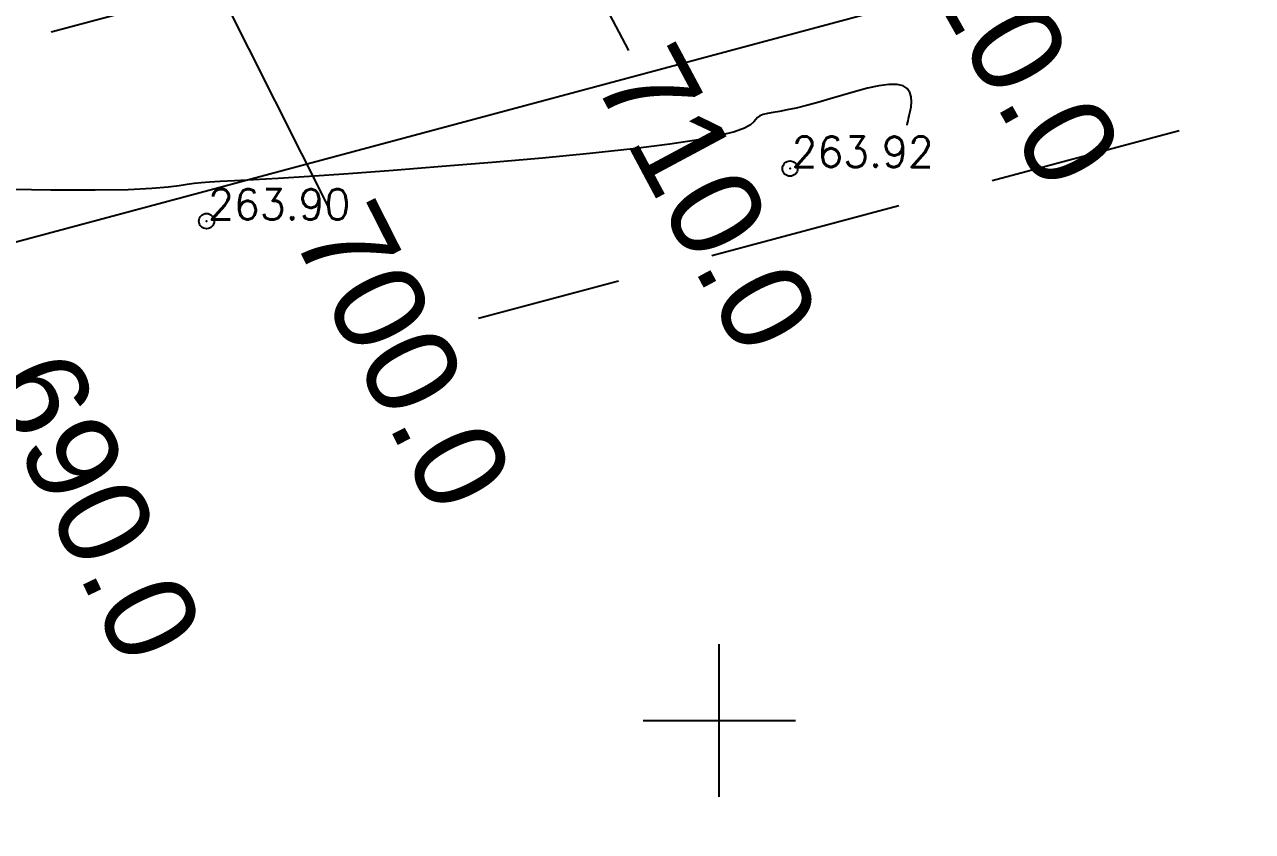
# Model space of a CAD drawing. Header units: millimetres. Extents: x 524954 to 526204, y 9523489 to 9524010.
# Drawn here: x 525877.2 to 525917.5, y 9523596.36 to 9523622.83 of the extents above; entities that cross this region are included whole.
import ezdxf
from ezdxf.enums import TextEntityAlignment as Align

# ---------------------------------------------------------------- set-up
doc = ezdxf.new("R2010")
doc.units = ezdxf.units.MM
doc.header["$PDMODE"] = 32
doc.header["$PDSIZE"] = 0.5
doc.linetypes.add('ACAD_ISO12W100', pattern=[21, 12, -3, 0, -3, 0, -3])
for name, color, linetype in [('Bord Fleuve', 4, 'ACAD_ISO12W100'), ('Carroyage', 7, 'Continuous'), ('CN_02_00', 4, 'Continuous'), ('Route - Route de la corniche de Brazzaville - Tabulations', 7, 'Continuous'), ('Route - Route de la corniche de Brazzaville - Textes - Tabulations', 1, 'Continuous'), ('TopoAlt', 3, 'Continuous'), ('TOPOJIS', 7, 'Continuous')]:
    doc.layers.add(name, color=color, linetype=linetype)
doc.styles.add('Affichages route', font='arial.ttf', dxfattribs={"height": 0.5})
doc.styles.add('Simplex 1.0', font='Simplex.shx', dxfattribs={"width": 0.99, "height": 1})

# ---------------------------------------------------------------- blocks, each defined once
blk = doc.blocks.new('TCPOINT M')
at = {"color": 0}
blk.add_point((0, 0), dxfattribs=at)
at = {"layer": 'TopoAlt', "style": 'Simplex 1.0', "width": 0.99}
blk.add_attdef('ALT', (0.15, 0.15), '', height=1, dxfattribs=at)

msp = doc.modelspace()

# ---------------------------------------------------------------- hatches: boundary and pattern name
at = {"layer": 'Bord Fleuve', "ltscale": 0.5}
h = msp.add_hatch(dxfattribs=at)
h.set_pattern_fill('ANSI33', color=256, scale=2, angle=330, style=0)
h.paths.add_polyline_path([(526101.715, 9523771.778), (526101.498, 9523728.689), (526067.042, 9523702.1), (526048.223, 9523678.528), (526031.816, 9523676.184), (526027.837, 9523671.249), (526016.46, 9523661.911), (526012.684, 9523655.259), (526010.342, 9523652.337), (526009.349, 9523649.826), (526002.836, 9523644.901), (526001.359, 9523638.704), (525998.552, 9523634.868), (525992.641, 9523630.59), (525971.373, 9523621.771), (525946.333, 9523622.282), (525936.503, 9523619.892), (525930.695, 9523617.923), (525919.699, 9523615.395), (525895.841, 9523612.948), (525885.599, 9523613.628), (525875.196, 9523613.421), (525867.372, 9523614.558), (525859.164, 9523613.749), (525850.68, 9523611.584), (525842.877, 9523609.413), (525834.137, 9523605.724), (525821.783, 9523602.11), (525815.903, 9523600.185), (525796.184, 9523594.113), (525774.026, 9523585.199), (525767.099, 9523581.761), (525763.989, 9523580.32), (525760.33, 9523578.539), (525748.039, 9523572.413), (525744.059, 9523571.766), (525739.195, 9523569.005), (525726.381, 9523563.785), (525719.788, 9523561.814), (525707.248, 9523554.536), (525700.147, 9523552.212), (525692.212, 9523549.16), (525674.921, 9523545.702), (525662.522, 9523542.332), (525644.942, 9523541.016), (525635.899, 9523540.053), (525621.612, 9523536.522), (525609.298, 9523533.789), (525593.484, 9523529.477), (525590.482, 9523529.837), (525587.338, 9523528.188), (525575.413, 9523524.864), (525573.541, 9523524.376), (525537.559, 9523507.804), (525536.053, 9523507.312), (525509.961, 9523500.658), (525472.702, 9523501.018), (525453.195, 9523495.13), (525425.264, 9523493.316), (525409.725, 9523500.229), (525383.624, 9523517.145), (525374.857, 9523528.592), (525397.503, 9523550.219), (525408.728, 9523544.096), (525423.511, 9523536.311), (525445.736, 9523537.578), (525453.966, 9523539.782), (525464.454, 9523546.087), (525473.153, 9523547.827), (525482.046, 9523548.599), (525491.438, 9523548.246), (525499.251, 9523546.152), (525510.455, 9523545.914), (525524.182, 9523548.573), (525533.752, 9523550.446), (525539.312, 9523550.42), (525543.959, 9523554.529), (525548.966, 9523556.567), (525556.157, 9523559.482), (525565.701, 9523562.659), (525575.687, 9523565.927), (525586.045, 9523569.089), (525592.726, 9523570.833), (525599.232, 9523573.013), (525615.849, 9523577.326), (525625.16, 9523582.583), (525628.685, 9523586.517), (525632.523, 9523586.625), (525648.079, 9523583.088), (525655.429, 9523583.638), (525665.347, 9523586.334), (525670.505, 9523587.365), (525674.974, 9523592.31), (525681.363, 9523595.427), (525690.374, 9523596.897), (525696.726, 9523596.667), (525703.112, 9523600.372), (525712.502, 9523603.181), (525720.951, 9523606.622), (525729.973, 9523611.744), (525735.094, 9523612.577), (525741.896, 9523615.967), (525746.088, 9523618.007), (525749.05, 9523619.379), (525756.94, 9523623.296), (525766.831, 9523627.898), (525804.249, 9523638.101), (525817.576, 9523642.025), (525828.432, 9523644.919), (525839.805, 9523649.896), (525846.166, 9523651.166), (525855.839, 9523655.822), (525867.776, 9523655.711), (525877.503, 9523655.632), (525886.144, 9523654.198), (525894.786, 9523653.829), (525911.157, 9523655.506), (525918.652, 9523656.801), (525925.004, 9523658.249), (525933.183, 9523660.832), (525939.613, 9523663.374), (525944.509, 9523665.893), (525950.393, 9523669.022), (525957.623, 9523672.73), (525962.986, 9523676.276), (525970.165, 9523679.965), (525973.599, 9523682.924), (525976.261, 9523684.646), (525980.145, 9523686.246), (525987.591, 9523689.162), (525991.967, 9523692.966), (525998.543, 9523697.851), (526003.542, 9523703.73), (526012.581, 9523711.677), (526026.66, 9523716.709), (526030.85, 9523726.011), (526046.387, 9523740.613), (526052.355, 9523745.599), (526061.927, 9523759.011), (526073.275, 9523760.379), (526077.818, 9523761.95), (526083.981, 9523762.217)])
h.paths.add_polyline_path([(525512.661, 9523516.101), (525534.357, 9523523.257), (525535.319, 9523520.342), (525513.623, 9523513.186)], flags=24)
h.paths.add_polyline_path([(525743.331, 9523593.045), (525764.315, 9523602.078), (525765.529, 9523599.259), (525744.545, 9523590.226)], flags=24)
h.paths.add_polyline_path([(525983.194, 9523662.071), (526001.508, 9523675.73), (526003.343, 9523673.269), (525985.029, 9523659.611)], flags=24)

# ---------------------------------------------------------------- linework, layer by layer
at = {"layer": 'Carroyage'}
for p, q in [((525900, 9523597.5), (525900, 9523602.5)), ((525897.5, 9523600), (525902.5, 9523600))]:
    msp.add_line(p, q, dxfattribs=at)
at = {"layer": 'CN_02_00', "elevation": 264, "flags": 128}
msp.add_lwpolyline([(525906.162, 9523619.53), (525906.162, 9523619.53), (525906.163, 9523619.535), (525906.166, 9523619.547), (525906.171, 9523619.57), (525906.18, 9523619.608), (525906.193, 9523619.664), (525906.212, 9523619.743), (525906.236, 9523619.848), (525906.266, 9523619.981), (525906.292, 9523620.133), (525906.306, 9523620.294), (525906.297, 9523620.454), (525906.255, 9523620.601), (525906.17, 9523620.726), (525906.032, 9523620.818), (525905.832, 9523620.867), (525905.563, 9523620.865), (525905.236, 9523620.819), (525904.865, 9523620.739), (525904.465, 9523620.634), (525904.05, 9523620.515), (525903.634, 9523620.392), (525903.232, 9523620.273), (525902.858, 9523620.17), (525902.525, 9523620.089), (525902.232, 9523620.028), (525901.979, 9523619.981), (525901.763, 9523619.944), (525901.584, 9523619.91), (525901.44, 9523619.876), (525901.33, 9523619.836), (525901.251, 9523619.785), (525901.196, 9523619.718), (525901.132, 9523619.637), (525901.02, 9523619.541), (525900.822, 9523619.433), (525900.497, 9523619.314), (525900.007, 9523619.185), (525899.312, 9523619.047), (525898.375, 9523618.903), (525897.172, 9523618.753), (525895.755, 9523618.601), (525894.192, 9523618.45), (525892.55, 9523618.304), (525890.897, 9523618.167), (525889.301, 9523618.043), (525887.831, 9523617.935), (525886.554, 9523617.846), (525885.521, 9523617.779), (525884.713, 9523617.732), (525884.092, 9523617.698), (525883.623, 9523617.675), (525883.27, 9523617.656), (525882.995, 9523617.638), (525882.763, 9523617.615), (525882.536, 9523617.584), (525882.273, 9523617.542), (525881.909, 9523617.494), (525881.376, 9523617.448), (525880.602, 9523617.411), (525879.52, 9523617.391), (525878.058, 9523617.396), (525876.148, 9523617.432)], dxfattribs=at)
at = {"layer": 'Route - Route de la corniche de Brazzaville - Tabulations'}
for p, q in [((525868.847, 9523674.955), (525897.024, 9523621.982)), ((525860.164, 9523670.459), (525887.157, 9523616.874))]:
    msp.add_line(p, q, dxfattribs=at)

# ---------------------------------------------------------------- block references
at = {"layer": 'TOPOJIS'}
ref = msp.add_blockref('TCPOINT M', (525902.321, 9523618.103, 263.92), dxfattribs=at)
ref.add_attrib('ALT', '263.92', (525902.371, 9523618.153, 263.92), dxfattribs={"layer": 'TopoAlt', "height": 1, "style": 'Simplex 1.0', "width": 0.99})
ref = msp.add_blockref('TCPOINT M', (525883.173, 9523616.381, 263.9), dxfattribs=at)
ref.add_attrib('ALT', '263.90', (525883.223, 9523616.431, 263.9), dxfattribs={"layer": 'TopoAlt', "height": 1, "style": 'Simplex 1.0', "width": 0.99})

# ---------------------------------------------------------------- texts
at = {"layer": 'Route - Route de la corniche de Brazzaville - Textes - Tabulations', "style": 'Affichages route'}
for s, rotation, p in [('720.0', 299.4204, (525906.897, 9523627.091)), ('710.0', 298.1471, (525897.142, 9523621.762)), ('700.0', 296.8739, (525887.27, 9523616.651)), ('690.0', 295.6007, (525877.287, 9523611.76))]:
    msp.add_text(s, height=3, rotation=rotation, dxfattribs=at).set_placement(p, align=Align.MIDDLE_LEFT)

doc.saveas('drawing.dxf')
